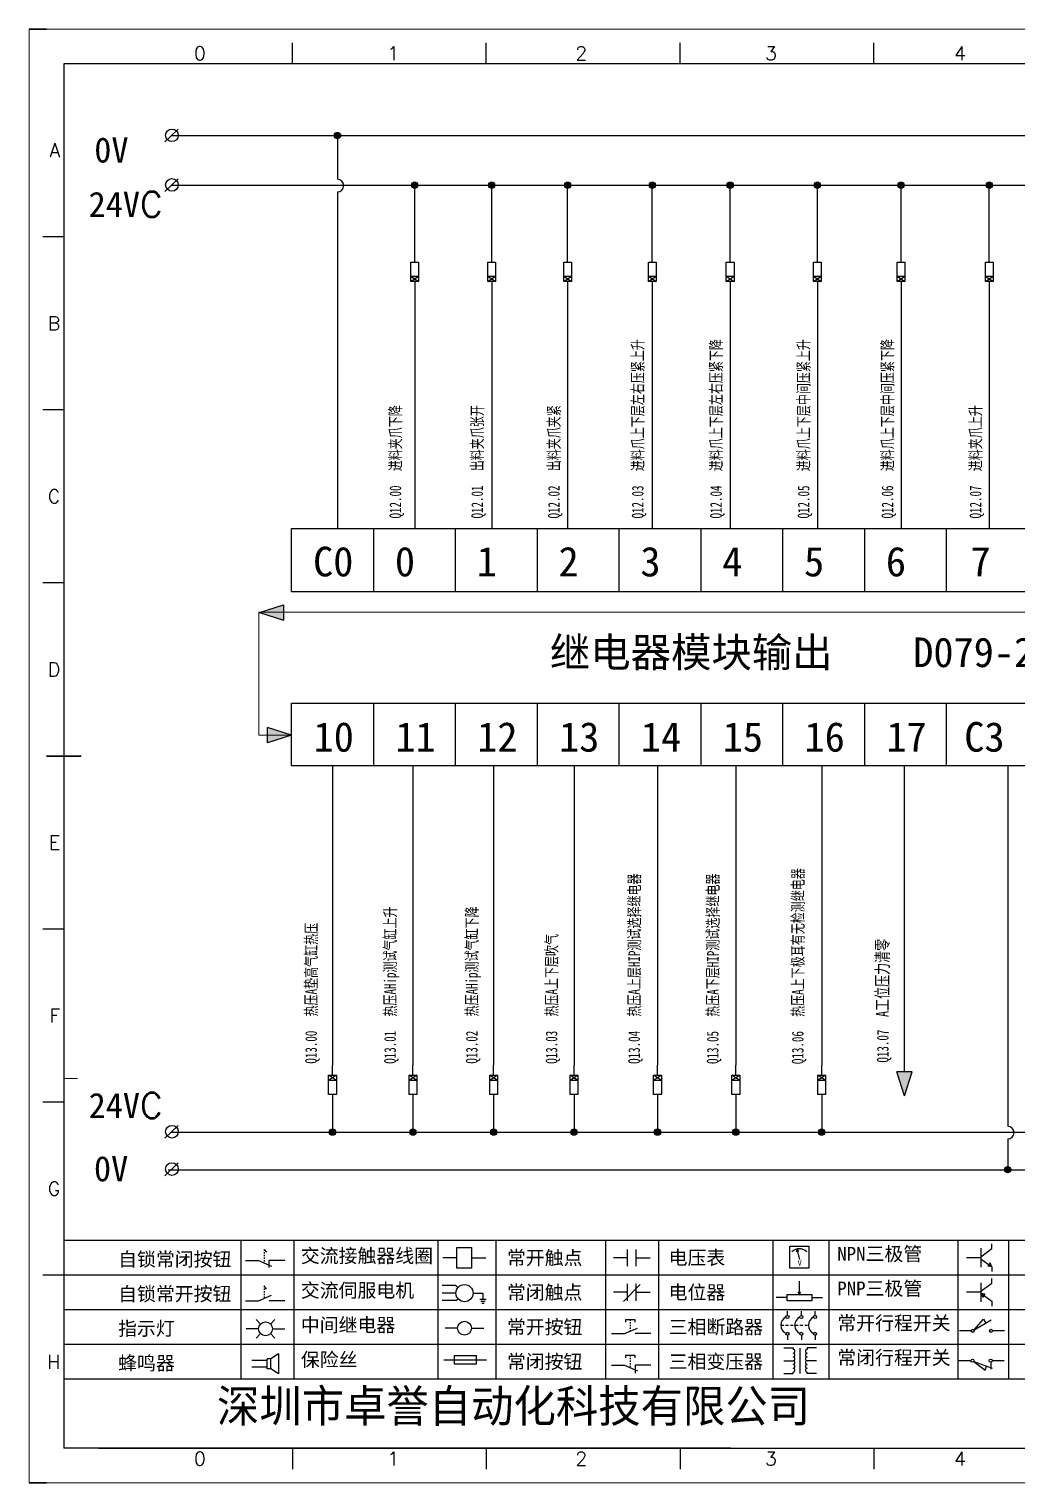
# Model space of a CAD drawing. Extents: x 38255 to 47052, y -6758 to -3353.
# Drawn here: x 39514.5 to 39671.4, y -5659.3 to -5428.3 of the extents above; entities that cross this region are included whole.
import ezdxf
from ezdxf.enums import TextEntityAlignment as Align

# ---------------------------------------------------------------- set-up
doc = ezdxf.new("R2010")
doc.units = 0
doc.header["$MEASUREMENT"] = 0
doc.layers.add('AE_BOR', color=1, linetype='Continuous')
doc.layers.add('frame', color=7, linetype='Continuous', lineweight=15)
doc.styles.add('WD', font='romans.shx', dxfattribs={"bigfont": 'gbcbig.shx'})
doc.styles.add('宋', font='', dxfattribs={"width": 0.7})
doc.styles.add('工程字', font='')
doc.styles.add('汉字', font='')
doc.styles.get('宋').set_extended_font_data('SimSun')
doc.styles.get('工程字').set_extended_font_data('SimSun')
doc.styles.get('汉字').set_extended_font_data('新宋体')

# ---------------------------------------------------------------- blocks, each defined once
blk = doc.blocks.new('*U34')
at = {"linetype": 'ByBlock'}
for p, q in [((-1909.23, -780.45), (-1909.23, -780.67)), ((-1909.23, -780.45), (-1908.92, -780.84)), ((-1909.23, -780.84), (-1909.23, -781.05)), ((-1911.92, -782.07), (-1910.06, -782.07)), ((-1910.06, -782.07), (-1908.18, -782.88)), ((-1909.23, -781.23), (-1909.23, -781.44)), ((-1909.23, -781.61), (-1909.23, -781.83)), ((-1909.23, -782), (-1909.23, -782.21)), ((-1909.23, -782.38), (-1909.23, -782.43)), ((-1908.52, -783.07), (-1908.52, -782.07)), ((-1906.25, -782.07), (-1908.52, -782.07))]:
    blk.add_line(p, q, dxfattribs=at)
blk = doc.blocks.new('*U36')
at = {"linetype": 'ByBlock'}
for p, q in [((-1908.88, -791.17), (-1909.23, -790.71)), ((-1909.23, -790.71), (-1909.23, -790.92)), ((-1909.23, -791.09), (-1909.23, -791.31)), ((-1909.23, -791.48), (-1909.23, -791.69)), ((-1911.92, -792.89), (-1910.06, -792.89)), ((-1910.06, -792.89), (-1908.18, -792.08)), ((-1909.23, -791.86), (-1909.23, -792.08)), ((-1909.23, -792.25), (-1909.23, -792.47)), ((-1906.25, -792.89), (-1908.52, -792.89))]:
    blk.add_line(p, q, dxfattribs=at)
blk = doc.blocks.new('蜂鸣器')
at = {"linetype": 'ByBlock'}
for p, q in [((-1907.17, -795.53), (-1908.25, -796.26)), ((-1907.17, -795.53), (-1907.17, -798.41)), ((-1908.8, -796.48), (-1911.01, -796.48)), ((-1908.8, -797.46), (-1911.01, -797.46)), ((-1908.25, -796.26), (-1908.8, -796.26)), ((-1908.8, -797.68), (-1908.8, -796.26)), ((-1908.25, -797.68), (-1908.8, -797.68)), ((-1908.25, -797.68), (-1908.25, -796.26)), ((-1907.17, -798.41), (-1908.25, -797.68))]:
    blk.add_line(p, q, dxfattribs=at)
blk = doc.blocks.new('指示灯')
at = {"linetype": 'ByBlock'}
for p, q in [((-1854.25, -776.92), (-1856.06, -776.92)), ((-1854.62, -775.59), (-1853.97, -776.23)), ((-1851.9, -775.59), (-1852.54, -776.23)), ((-1852.26, -776.92), (-1850.45, -776.92)), ((-1854.62, -778.25), (-1853.97, -777.61)), ((-1851.9, -778.25), (-1852.54, -777.61))]:
    blk.add_line(p, q, dxfattribs=at)
blk.add_circle((-1853.26, -776.92), 0.992, dxfattribs=at)
blk = doc.blocks.new('交流接触器线圈')
at = {"linetype": 'ByBlock'}
for p, q in [((-1880.82, -781.77), (-1882.87, -781.77)), ((-1878.72, -781.77), (-1876.67, -781.77))]:
    blk.add_line(p, q, dxfattribs=at)
blk.add_lwpolyline([(-1880.82, -780.28), (-1878.72, -780.28), (-1878.72, -783.26), (-1880.82, -783.26)], close=True, dxfattribs=at)
blk = doc.blocks.new('交流伺服电机')
at = {"linetype": 'ByBlock'}
for p, q in [((-1880.97, -785.75), (-1882.94, -785.75)), ((-1880.97, -786.85), (-1882.94, -786.85)), ((-1880.97, -785.75), (-1880.65, -786.03)), ((-1878.49, -786.85), (-1877.07, -786.85)), ((-1877.07, -786.85), (-1877.07, -787.72)), ((-1880.97, -787.94), (-1882.94, -787.94)), ((-1880.97, -787.94), (-1880.65, -787.67)), ((-1877.54, -787.72), (-1876.59, -787.72)), ((-1877.38, -788.01), (-1876.75, -788.01)), ((-1877.23, -788.29), (-1876.9, -788.29))]:
    blk.add_line(p, q, dxfattribs=at)
blk.add_circle((-1879.73, -786.85), 1.24, dxfattribs=at)
blk = doc.blocks.new('中间继电器')
at = {"linetype": 'ByBlock'}
for p, q in [((-1880.72, -791.92), (-1882.54, -791.92)), ((-1878.74, -791.92), (-1876.92, -791.92))]:
    blk.add_line(p, q, dxfattribs=at)
blk.add_circle((-1879.73, -791.92), 0.992, dxfattribs=at)
blk = doc.blocks.new('保险丝')
at = {"linetype": 'ByBlock'}
blk.add_line((-1882.72, -796.49), (-1876.55, -796.49), dxfattribs=at)
blk.add_lwpolyline([(-1881.2, -795.86), (-1878.06, -795.86), (-1878.06, -797.12), (-1881.2, -797.12)], close=True, dxfattribs=at)
blk = doc.blocks.new('常开按钮')
at = {"linetype": 'ByBlock'}
for p, q in [((-1910.06, -787.73), (-1908.18, -786.93)), ((-1909.9, -785.68), (-1908.56, -785.68)), ((-1909.9, -785.68), (-1909.9, -786.07)), ((-1909.23, -785.68), (-1909.23, -785.89)), ((-1909.23, -786.06), (-1909.23, -786.28)), ((-1909.23, -786.45), (-1909.23, -786.67)), ((-1909.23, -786.84), (-1909.23, -787.05)), ((-1909.23, -787.22), (-1909.23, -787.38)), ((-1908.56, -785.68), (-1908.56, -786.07)), ((-1911.92, -787.73), (-1910.06, -787.73)), ((-1906.25, -787.73), (-1908.52, -787.73))]:
    blk.add_line(p, q, dxfattribs=at)
blk = doc.blocks.new('常开触点')
at = {"linetype": 'ByBlock'}
for p, q in [((-1853.82, -782.99), (-1853.82, -780.56)), ((-1852.6, -782.99), (-1852.6, -780.56)), ((-1853.82, -781.77), (-1855.88, -781.77)), ((-1852.6, -781.77), (-1850.55, -781.77))]:
    blk.add_line(p, q, dxfattribs=at)
blk = doc.blocks.new('常闭触点')
at = {"linetype": 'ByBlock'}
for p, q in [((-1853.82, -786.77), (-1855.88, -786.77)), ((-1852.01, -785.66), (-1854.43, -788.1)), ((-1853.82, -787.99), (-1853.82, -785.56)), ((-1852.6, -787.99), (-1852.6, -785.56)), ((-1852.6, -786.77), (-1850.55, -786.77))]:
    blk.add_line(p, q, dxfattribs=at)
blk = doc.blocks.new('常闭按钮')
at = {"linetype": 'ByBlock'}
for p, q in [((-1854.11, -790.83), (-1852.77, -790.83)), ((-1854.11, -790.83), (-1854.11, -791.22)), ((-1853.44, -790.83), (-1853.44, -791.04)), ((-1853.44, -791.21), (-1853.44, -791.43)), ((-1853.44, -791.6), (-1853.44, -791.82)), ((-1852.77, -790.83), (-1852.77, -791.22)), ((-1856.13, -792.28), (-1854.28, -792.28)), ((-1854.28, -792.28), (-1852.4, -793.09)), ((-1853.44, -791.99), (-1853.44, -792.2)), ((-1853.44, -792.37), (-1853.44, -792.53)), ((-1850.47, -792.28), (-1852.73, -792.28)), ((-1852.73, -792.28), (-1852.73, -793.43))]:
    blk.add_line(p, q, dxfattribs=at)
blk = doc.blocks.new('电压表')
at = {"linetype": 'ByBlock'}
for p, q in [((-1814.84, -780.75), (-1814.91, -781.13)), ((-1814.6, -781.05), (-1814.91, -781.13)), ((-1814.84, -780.75), (-1814.46, -782.26)), ((-1814.84, -780.75), (-1814.6, -781.05))]:
    blk.add_line(p, q, dxfattribs=at)
blk.add_lwpolyline([(-1815.84, -780.34), (-1813.07, -780.34), (-1813.07, -783.49), (-1815.84, -783.49)], close=True, dxfattribs=at)
blk.add_arc((-1814.46, -782.26), 1.56, 46.8313, 133.1687, dxfattribs=at)
at = {"linetype": 'ByBlock', "insert": (-1814.7, -782.39), "char_height": 0.75, "width": 0.6768, "attachment_point": 1}
blk.add_mtext('V', dxfattribs=at)
blk = doc.blocks.new('电位器')
at = {"linetype": 'ByBlock'}
for p, q in [((-1814.45, -787.3), (-1814.45, -785.39)), ((-1814.45, -787.3), (-1814.62, -786.96)), ((-1814.62, -786.96), (-1814.27, -786.96)), ((-1814.45, -787.3), (-1814.27, -786.96)), ((-1816.21, -787.75), (-1817.79, -787.75)), ((-1812.68, -787.75), (-1811.1, -787.75))]:
    blk.add_line(p, q, dxfattribs=at)
blk.add_lwpolyline([(-1816.21, -787.3), (-1812.68, -787.3), (-1812.68, -788.2), (-1816.21, -788.2)], close=True, dxfattribs=at)
blk = doc.blocks.new('三相断路器')
at = {"linetype": 'ByBlock'}
for p, q in [((-1816.17, -790.33), (-1816.17, -789.7)), ((-1814.17, -790.33), (-1814.17, -789.7)), ((-1812.18, -790.33), (-1812.18, -789.7)), ((-1817.14, -791.74), (-1816.72, -791.74)), ((-1816.45, -791.74), (-1816.03, -791.74)), ((-1816.17, -793.19), (-1816.17, -793.83)), ((-1815.76, -791.74), (-1815.34, -791.74)), ((-1815.07, -791.74), (-1814.65, -791.74)), ((-1814.38, -791.74), (-1813.96, -791.74)), ((-1814.17, -793.19), (-1814.17, -793.83)), ((-1813.69, -791.74), (-1813.27, -791.74)), ((-1812.18, -793.19), (-1812.18, -793.83))]:
    blk.add_line(p, q, dxfattribs=at)
for centre in [(-1816.17, -790.55), (-1814.17, -790.55), (-1812.18, -790.55), (-1816.17, -792.98), (-1814.17, -792.98), (-1812.18, -792.98)]:
    blk.add_circle(centre, 0.219, dxfattribs=at)
for centre in [(-1815.81, -791.74), (-1813.82, -791.74), (-1811.83, -791.74)]:
    blk.add_arc(centre, 1.32, 115.5791, 244.4209, dxfattribs=at)
blk = doc.blocks.new('三相变压器')
at = {"linetype": 'ByBlock'}
for p, q in [((-1816.69, -795.03), (-1815.37, -795.03)), ((-1815.37, -795.03), (-1815.37, -795.24)), ((-1814.34, -798.7), (-1814.34, -795.04)), ((-1812, -795.03), (-1813.32, -795.03)), ((-1813.32, -795.03), (-1813.32, -795.24)), ((-1816.69, -796.87), (-1815.37, -796.87)), ((-1812, -796.87), (-1813.32, -796.87)), ((-1816.69, -798.71), (-1815.37, -798.71)), ((-1815.37, -798.71), (-1815.37, -798.5)), ((-1813.32, -798.71), (-1813.32, -798.5)), ((-1812, -798.71), (-1813.32, -798.71))]:
    blk.add_line(p, q, dxfattribs=at)
for centre, start, end in [((-1815.37, -795.51), 270, 90), ((-1815.37, -796.06), 270, 90), ((-1813.32, -795.51), 90, 270), ((-1813.32, -796.06), 90, 270), ((-1815.37, -796.6), 270, 90), ((-1815.37, -797.14), 270, 90), ((-1815.37, -797.68), 270, 90), ((-1815.37, -798.23), 270, 90), ((-1813.32, -796.6), 90, 270), ((-1813.32, -797.14), 90, 270), ((-1813.32, -797.68), 90, 270), ((-1813.32, -798.23), 90, 270)]:
    blk.add_arc(centre, 0.271, start, end, dxfattribs=at)
blk = doc.blocks.new('NPN三极管')
at = {"linetype": 'ByBlock'}
for p, q in [((-1785.73, -780.61), (-1785.73, -783.32)), ((-1785.73, -781.82), (-1784.15, -780.66)), ((-1784.15, -780.66), (-1784.15, -779.98)), ((-1785.73, -781.97), (-1787.81, -781.97)), ((-1785.73, -782.11), (-1784.15, -783.27)), ((-1784.41, -782.73), (-1784.74, -783.18)), ((-1784.15, -783.27), (-1784.74, -783.18)), ((-1784.15, -783.27), (-1784.41, -782.73)), ((-1784.15, -783.27), (-1784.15, -783.96))]:
    blk.add_line(p, q, dxfattribs=at)
blk = doc.blocks.new('PNP三极管')
at = {"linetype": 'ByBlock'}
for p, q in [((-1784.9, -785.38), (-1784.9, -788.09)), ((-1783.32, -785.43), (-1783.32, -784.75)), ((-1784.9, -786.74), (-1786.98, -786.74)), ((-1784.9, -786.59), (-1783.32, -785.43)), ((-1784.9, -786.88), (-1783.32, -788.04)), ((-1784.9, -786.88), (-1784.31, -786.97)), ((-1784.9, -786.88), (-1784.64, -787.42)), ((-1784.31, -786.97), (-1784.64, -787.42)), ((-1783.32, -788.04), (-1783.32, -788.73))]:
    blk.add_line(p, q, dxfattribs=at)
blk = doc.blocks.new('常开行程开关')
at = {"linetype": 'ByBlock'}
for p, q in [((-1785.89, -792.17), (-1784.52, -790.62)), ((-1785.89, -792.17), (-1783.43, -790.72)), ((-1784.52, -790.62), (-1784.19, -791.17)), ((-1786.29, -792.3), (-1788.01, -792.3)), ((-1781.48, -792.3), (-1783.21, -792.3))]:
    blk.add_line(p, q, dxfattribs=at)
for centre in [(-1786.07, -792.3), (-1783.42, -792.3)]:
    blk.add_circle(centre, 0.219, dxfattribs=at)
blk = doc.blocks.new('常闭行程开关')
at = {"linetype": 'ByBlock'}
for p, q in [((-1786.34, -796.62), (-1788.07, -796.62)), ((-1785.93, -796.72), (-1783.25, -797.7)), ((-1785.93, -796.72), (-1784.3, -798)), ((-1784.3, -798), (-1784.08, -797.4)), ((-1783.48, -796.84), (-1783.48, -797.85)), ((-1781.54, -796.62), (-1783.26, -796.62))]:
    blk.add_line(p, q, dxfattribs=at)
for centre in [(-1786.12, -796.62), (-1783.48, -796.62)]:
    blk.add_circle(centre, 0.219, dxfattribs=at)
blk = doc.blocks.new('电控横A4')
for p, q in [((292, -5), (5, -5)), ((5, -5), (5, -205)), ((10.03, -205), (289.53, -205)), ((130.8, -205), (190.75, -205))]:
    blk.add_line(p, q)
at = {"lineweight": 9, "ltscale": 0.1}
for p, q in [((5, -151.57), (7, -151.57)), ((101.34, -205), (130.8, -205)), ((129.44, -205), (129.44, -205)), ((129.44, -205), (129.44, -205)), ((129.44, -205), (129.44, -205)), ((129.44, -205), (129.44, -205))]:
    blk.add_line(p, q, dxfattribs=at)
at = {"linetype": 'ByBlock'}
for p, q in [((292, -175), (5, -175)), ((292, -180), (5, -180)), ((292, -185), (5, -185)), ((292, -190), (5, -190)), ((292, -195), (5, -195))]:
    blk.add_line(p, q, dxfattribs=at)
at = {"color": 0, "lineweight": -2}
for p, q in [((30.58, -175), (30.58, -195)), ((38.26, -175), (38.26, -195)), ((59.05, -175), (59.05, -195)), ((67.4, -175), (67.4, -195)), ((83.26, -175), (83.26, -195)), ((90.91, -175), (90.91, -195)), ((107.4, -175), (107.4, -195)), ((115.5, -175), (115.5, -195)), ((134.12, -175), (134.12, -195)), ((141.48, -175), (141.48, -195))]:
    blk.add_line(p, q, dxfattribs=at)
at = {"color": 0, "ltscale": 2}
blk.add_line((101.34, -205), (5, -205), dxfattribs=at)
at = {"layer": 'AE_BOR', "lineweight": 30}
for p, q in [((2.53, 0), (0, 0)), ((0, -210), (2.53, -210))]:
    blk.add_line(p, q, dxfattribs=at)
at = {"layer": 'AE_BOR', "color": 1, "lineweight": 15}
for p, q in [((0, 0), (297, 0)), ((0, -210), (0, 0)), ((297, -210), (0, -210))]:
    blk.add_line(p, q, dxfattribs=at)
at = {"layer": 'AE_BOR'}
for p, q in [((38.03, -5), (38.03, -2)), ((66.03, -5), (66.03, -2)), ((94.03, -5), (94.03, -2)), ((122.03, -5), (122.03, -2)), ((5, -30), (2, -30)), ((5, -55), (2, -55)), ((5, -80), (2, -80)), ((5, -130), (2, -130)), ((5, -155), (2, -155)), ((5, -180), (2, -180)), ((38.03, -205), (38.03, -208)), ((66.03, -205), (66.03, -208)), ((94.03, -205), (94.03, -208)), ((122.03, -205), (122.03, -208))]:
    blk.add_line(p, q, dxfattribs=at)
at = {"layer": 'AE_BOR', "color": 2, "lineweight": 30}
blk.add_line((2.5, -105), (7.5, -105), dxfattribs=at)
at = {"linetype": 'ByBlock'}
for name, p in [('*U34', (1943.19, 604.18)), ('交流接触器线圈', (1942.62, 604.27)), ('常开触点', (1940.27, 604.3)), ('电压表', (1925.71, 604.52)), ('NPN三极管', (1923.2, 604.5)), ('PNP三极管', (1922.37, 604.27)), ('*U36', (1943.19, 609.18)), ('交流伺服电机', (1942.62, 604.27)), ('常闭触点', (1940.27, 604.3)), ('电位器', (1925.71, 604.52)), ('指示灯', (1887.41, 589.18)), ('中间继电器', (1942.62, 604.27)), ('常开按钮', (1996.06, 599.3)), ('三相断路器', (1925.71, 604.52)), ('常开行程开关', (1922.37, 604.27)), ('三相变压器', (1925.71, 604.52)), ('蜂鸣器', (1943.19, 604.18)), ('保险丝', (1942.62, 604.27)), ('常闭按钮', (1940.27, 599.3)), ('常闭行程开关', (1922.37, 604.27))]:
    blk.add_blockref(name, p, dxfattribs=at)
at = {"char_height": 2, "attachment_point": 1, "style": '汉字'}
for s, insert in [('{\\fKaiTi_GB2312|b0|i0|c134|p49;自锁常闭按钮}', (12.86, -176.69)), ('{\\fKaiTi_GB2312|b0|i0|c134|p49;交流接触器线圈}', (39.25, -176.19)), ('{\\fKaiTi_GB2312|b0|i0|c134|p49;常开触点}', (69.01, -176.48)), ('{\\fKaiTi_GB2312|b0|i0|c134|p49;电压表}', (92.37, -176.47)), ('{\\fKaiTi_GB2312|b0|i0|c134|p49;NPN三极管}', (116.73, -175.91)), ('{\\fKaiTi_GB2312|b0|i0|c134|p49;自锁常开按钮}', (12.86, -181.69)), ('{\\fKaiTi_GB2312|b0|i0|c134|p49;交流伺服电机}', (39.25, -181.19)), ('{\\fKaiTi_GB2312|b0|i0|c134|p49;常闭触点}', (69.01, -181.48)), ('{\\fKaiTi_GB2312|b0|i0|c134|p49;电位器}', (92.37, -181.47)), ('{\\fKaiTi_GB2312|b0|i0|c134|p49;PNP三极管}', (116.73, -180.91)), ('{\\fKaiTi_GB2312|b0|i0|c134|p49;指示灯}', (12.86, -186.69)), ('{\\fKaiTi_GB2312|b0|i0|c134|p49;中间继电器}', (39.25, -186.19)), ('{\\fKaiTi_GB2312|b0|i0|c134|p49;常开按钮}', (69.01, -186.48)), ('{\\fKaiTi_GB2312|b0|i0|c134|p49;三相断路器}', (92.37, -186.47)), ('{\\fKaiTi_GB2312|b0|i0|c134|p49;常开行程开关}', (116.73, -185.91)), ('{\\fKaiTi_GB2312|b0|i0|c134|p49;保险丝}', (39.25, -191.19)), ('{\\fKaiTi_GB2312|b0|i0|c134|p49;常闭行程开关}', (116.73, -190.91)), ('{\\fKaiTi_GB2312|b0|i0|c134|p49;蜂鸣器}', (12.86, -191.69)), ('{\\fKaiTi_GB2312|b0|i0|c134|p49;常闭按钮}', (69.01, -191.48)), ('{\\fKaiTi_GB2312|b0|i0|c134|p49;三相变压器}', (92.37, -191.47))]:
    blk.add_mtext(s, dxfattribs=dict(at, insert=insert))
at = {"color": 0, "lineweight": -2, "insert": (27.14, -196.53), "char_height": 4.7064, "width": 96.1138, "attachment_point": 1}
blk.add_mtext('深圳市卓誉自动化科技有限公司', dxfattribs=at)
at = {"layer": 'AE_BOR', "style": 'WD'}
for s, p in [('0', (24.67, -4.5)), ('1', (52.6, -4.5)), ('2', (79.75, -4.5)), ('3', (107.15, -4.5)), ('4', (134.45, -4.5)), ('0', (24.67, -207.5)), ('1', (52.6, -207.5)), ('2', (79.75, -207.5)), ('3', (107.15, -207.5)), ('4', (134.45, -207.5))]:
    blk.add_text(s, height=2, dxfattribs=at).set_placement(p, align=Align.CENTER)
for s, p in [('A', (4.5, -17.5)), ('B', (4.5, -42.5)), ('C', (4.5, -67.5)), ('D', (4.5, -92.5)), ('E', (4.5, -117.5)), ('F', (4.5, -142.5)), ('G', (4.5, -167.5)), ('H', (4.5, -192.5))]:
    blk.add_text(s, height=2, dxfattribs=at).set_placement(p, align=Align.MIDDLE_RIGHT)
blk = doc.blocks.new('电磁阀线圈')
at = {"linetype": 'ByBlock'}
for p, q in [((-1854.61, -796.54), (-1856.17, -796.54)), ((-1854.61, -795.92), (-1853.75, -797.16)), ((-1853.75, -795.92), (-1854.61, -797.16)), ((-1853.75, -795.92), (-1853.75, -797.16)), ((-1851.53, -796.54), (-1849.97, -796.54))]:
    blk.add_line(p, q, dxfattribs=at)
blk.add_lwpolyline([(-1854.61, -795.92), (-1851.53, -795.92), (-1851.53, -797.16), (-1854.61, -797.16)], close=True, dxfattribs=at)

msp = doc.modelspace()

# ---------------------------------------------------------------- hatches: boundary and pattern name
at = {"lineweight": -2}
h = msp.add_hatch(color=0, dxfattribs=at)
edge = h.paths.add_edge_path()
edge.add_arc((39563.478, -5445.197), 0.5, 0, 360)
h = msp.add_hatch(color=0, dxfattribs=at)
edge = h.paths.add_edge_path()
edge.add_arc((39575.759, -5453.085), 0.5, 0, 360)
h = msp.add_hatch(color=0, dxfattribs=at)
edge = h.paths.add_edge_path()
edge.add_arc((39587.984, -5453.085), 0.5, 0, 360)
h = msp.add_hatch(color=0, dxfattribs=at)
edge = h.paths.add_edge_path()
edge.add_arc((39600.045, -5453.085), 0.5, 0, 360)
h = msp.add_hatch(color=0, dxfattribs=at)
edge = h.paths.add_edge_path()
edge.add_arc((39613.492, -5453.085), 0.5, 0, 360)
h = msp.add_hatch(color=0, dxfattribs=at)
edge = h.paths.add_edge_path()
edge.add_arc((39625.88, -5453.085), 0.5, 0, 360)
h = msp.add_hatch(color=0, dxfattribs=at)
edge = h.paths.add_edge_path()
edge.add_arc((39639.734, -5453.085), 0.5, 0, 360)
h = msp.add_hatch(color=0, dxfattribs=at)
edge = h.paths.add_edge_path()
edge.add_arc((39653.018, -5453.085), 0.5, 0, 360)
h = msp.add_hatch(color=0, dxfattribs=at)
edge = h.paths.add_edge_path()
edge.add_arc((39667.035, -5453.085), 0.5, 0, 360)
for points in [[(39551.071, -5520.969), (39554.892, -5522.194), (39554.892, -5519.745)], [(39552.375, -5541.7), (39552.375, -5539.252), (39556.196, -5540.476)], [(39652.326, -5593.966), (39653.55, -5597.786), (39654.775, -5593.966)]]:
    msp.add_hatch(color=256).paths.add_polyline_path(points)
h = msp.add_hatch(color=0, dxfattribs=at)
edge = h.paths.add_edge_path()
edge.add_arc((39562.696, -5603.545), 0.5, 0, 360)
h = msp.add_hatch(color=0, dxfattribs=at)
edge = h.paths.add_edge_path()
edge.add_arc((39575.472, -5603.545), 0.5, 0, 360)
h = msp.add_hatch(color=0, dxfattribs=at)
edge = h.paths.add_edge_path()
edge.add_arc((39588.287, -5603.545), 0.5, 0, 360)
h = msp.add_hatch(color=0, dxfattribs=at)
edge = h.paths.add_edge_path()
edge.add_arc((39601.063, -5603.545), 0.5, 0, 360)
h = msp.add_hatch(color=0, dxfattribs=at)
edge = h.paths.add_edge_path()
edge.add_arc((39614.335, -5603.545), 0.5, 0, 360)
h = msp.add_hatch(color=0, dxfattribs=at)
edge = h.paths.add_edge_path()
edge.add_arc((39626.78, -5603.545), 0.5, 0, 360)
h = msp.add_hatch(color=0, dxfattribs=at)
edge = h.paths.add_edge_path()
edge.add_arc((39640.424, -5603.545), 0.5, 0, 360)
h = msp.add_hatch(color=0, dxfattribs=at)
edge = h.paths.add_edge_path()
edge.add_arc((39669.961, -5609.5), 0.5, 0, 360)

# ---------------------------------------------------------------- linework, layer by layer
at = {"color": 0, "lineweight": -2}
for p, q in [((39536.061, -5446.215), (39538.188, -5444.198)), ((39537.085, -5445.208), (39813.585, -5445.208)), ((39563.48, -5445.208), (39563.48, -5452.156)), ((39536.061, -5454.087), (39538.188, -5452.07)), ((39537.085, -5453.08), (39734.673, -5453.08)), ((39575.759, -5465.255), (39575.759, -5453.085)), ((39587.984, -5465.255), (39587.984, -5453.085)), ((39600.045, -5465.255), (39600.045, -5453.085)), ((39613.492, -5465.255), (39613.492, -5453.085)), ((39625.88, -5465.255), (39625.88, -5453.085)), ((39639.734, -5465.255), (39639.734, -5453.085)), ((39653.018, -5465.255), (39653.018, -5453.085)), ((39667.035, -5465.255), (39667.035, -5453.085)), ((39563.48, -5454.156), (39563.48, -5507.662)), ((39575.759, -5469.961), (39575.759, -5507.662)), ((39587.984, -5469.961), (39587.984, -5507.662)), ((39600.045, -5469.961), (39600.045, -5507.662)), ((39613.492, -5469.961), (39613.492, -5507.662)), ((39625.88, -5469.961), (39625.88, -5507.662)), ((39639.734, -5469.961), (39639.734, -5507.662)), ((39653.018, -5469.961), (39653.018, -5507.662)), ((39667.035, -5469.961), (39667.035, -5507.662)), ((39569.196, -5507.662), (39569.196, -5517.662)), ((39582.196, -5507.662), (39582.196, -5517.662)), ((39595.196, -5507.662), (39595.196, -5517.662)), ((39608.196, -5507.662), (39608.196, -5517.662)), ((39621.196, -5507.662), (39621.196, -5517.662)), ((39634.196, -5507.662), (39634.196, -5517.662)), ((39647.196, -5507.662), (39647.196, -5517.662)), ((39660.196, -5507.662), (39660.196, -5517.662)), ((39556.196, -5517.662), (39777.196, -5517.662)), ((39556.196, -5535.366), (39777.196, -5535.366)), ((39569.196, -5535.366), (39569.196, -5545.366)), ((39582.196, -5535.366), (39582.196, -5545.366)), ((39595.196, -5535.366), (39595.196, -5545.366)), ((39608.196, -5535.366), (39608.196, -5545.366)), ((39621.196, -5535.366), (39621.196, -5545.366)), ((39634.196, -5535.366), (39634.196, -5545.366)), ((39647.196, -5535.366), (39647.196, -5545.366)), ((39660.196, -5535.366), (39660.196, -5545.366)), ((39562.696, -5545.366), (39562.696, -5592.911)), ((39575.472, -5545.366), (39575.472, -5592.911)), ((39588.287, -5545.366), (39588.287, -5592.911)), ((39601.063, -5545.366), (39601.063, -5592.911)), ((39614.335, -5545.366), (39614.335, -5592.911)), ((39626.78, -5545.366), (39626.78, -5592.911)), ((39640.424, -5545.366), (39640.424, -5592.911)), ((39653.55, -5593.875), (39653.55, -5545.366)), ((39669.977, -5545.366), (39669.977, -5602.622)), ((39562.696, -5599.107), (39562.696, -5603.545)), ((39575.472, -5599.107), (39575.472, -5603.545)), ((39588.287, -5599.107), (39588.287, -5603.545)), ((39601.063, -5599.107), (39601.063, -5603.545)), ((39614.335, -5599.107), (39614.335, -5603.545)), ((39626.78, -5599.107), (39626.78, -5603.545)), ((39640.424, -5599.107), (39640.424, -5603.545)), ((39536.061, -5604.532), (39538.188, -5602.514)), ((39537.108, -5603.545), (39813.849, -5603.545)), ((39669.977, -5604.622), (39669.977, -5609.517)), ((39536.061, -5610.469), (39538.188, -5608.451)), ((39536.568, -5609.517), (39814.034, -5609.517))]:
    msp.add_line(p, q, dxfattribs=at)
for p, q in [((39551.071, -5520.969), (39554.892, -5519.745)), ((39554.892, -5519.745), (39554.892, -5522.194)), ((39551.071, -5520.969), (39554.892, -5522.194)), ((39556.196, -5540.476), (39552.375, -5539.252)), ((39552.375, -5541.7), (39552.375, -5539.252)), ((39556.196, -5540.476), (39552.375, -5541.7)), ((39653.55, -5597.786), (39652.326, -5593.966)), ((39654.775, -5593.966), (39652.326, -5593.966)), ((39653.55, -5597.786), (39654.775, -5593.966))]:
    msp.add_line(p, q)
for points in [[(39556.196, -5517.662), (39556.196, -5507.662), (39777.196, -5507.662), (39777.196, -5517.662)], [(39777.196, -5535.366), (39777.196, -5545.366), (39556.196, -5545.366), (39556.196, -5535.366)]]:
    msp.add_lwpolyline(points, dxfattribs=at)
for centre, radius in [((39537.188, -5445.165), 1), ((39563.478, -5445.197), 0.5), ((39537.188, -5453.038), 1), ((39575.759, -5453.085), 0.5), ((39587.984, -5453.085), 0.5), ((39600.045, -5453.085), 0.5), ((39613.492, -5453.085), 0.5), ((39625.88, -5453.085), 0.5), ((39639.734, -5453.085), 0.5), ((39653.018, -5453.085), 0.5), ((39667.035, -5453.085), 0.5), ((39537.188, -5603.482), 1), ((39562.696, -5603.545), 0.5), ((39575.472, -5603.545), 0.5), ((39588.287, -5603.545), 0.5), ((39601.063, -5603.545), 0.5), ((39614.335, -5603.545), 0.5), ((39626.78, -5603.545), 0.5), ((39640.424, -5603.545), 0.5), ((39537.188, -5609.419), 1), ((39669.961, -5609.5), 0.5)]:
    msp.add_circle(centre, radius, dxfattribs=at)
for centre in [(39563.48, -5453.156), (39669.977, -5603.622)]:
    msp.add_arc(centre, 1, 270, 90, dxfattribs=at)
at = {"layer": 'frame', "lineweight": 0}
for p, q in [((39551.008, -5520.93), (39551.008, -5540.476)), ((39786.058, -5520.93), (39551.008, -5520.93)), ((39551.008, -5540.476), (39556.196, -5540.476))]:
    msp.add_line(p, q, dxfattribs=at)

# ---------------------------------------------------------------- block references
at = {"xscale": 1.1, "yscale": 1.1, "zscale": 1.1}
msp.add_blockref('电控横A4', (39514.488, -5428.284), dxfattribs=at)
at = {"linetype": 'ByBlock'}
for p, rotation in [((38779.221, -3613.791), 89.99999999999999), ((38791.445, -3613.791), 89.99999999999999), ((38803.506, -3613.791), 89.99999999999999), ((38816.953, -3613.791), 89.99999999999999), ((38829.341, -3613.791), 89.99999999999999), ((38843.195, -3613.791), 89.99999999999999), ((38856.479, -3613.791), 89.99999999999999), ((38870.496, -3613.791), 89.99999999999999), ((40359.235, -7449.081), 269.9999999999999), ((40372.01, -7449.081), 269.9999999999999), ((40384.826, -7449.081), 269.9999999999999), ((40397.602, -7449.081), 269.9999999999999), ((40410.874, -7449.081), 269.9999999999999), ((40423.319, -7449.081), 269.9999999999999), ((40436.963, -7449.081), 269.9999999999999)]:
    msp.add_blockref('电磁阀线圈', p, dxfattribs=dict(at, rotation=rotation))

# ---------------------------------------------------------------- texts
at = {"color": 0, "lineweight": -2, "attachment_point": 1}
for s, insert, char_height, width in [('0V', (39524.847, -5445.488), 4, 14.27309), ('24V{\\Ftxt.shx|c1;C}', (39523.946, -5454.133), 4, 14.27309), ('C0', (39559.609, -5510.537), 4.7064, 7.20347), ('0', (39572.609, -5510.537), 4.706, 7.20347), ('1', (39585.609, -5510.537), 4.706, 7.20347), ('2', (39598.609, -5510.537), 4.706, 7.20347), ('3', (39611.609, -5510.537), 4.706, 7.20347), ('4', (39624.609, -5510.537), 4.706, 7.20347), ('5', (39637.609, -5510.537), 4.706, 7.20347), ('6', (39650.609, -5510.537), 4.706, 7.20347), ('7', (39664.052, -5510.537), 4.706, 7.20347), ('10', (39559.686, -5538.392), 4.7064, 7.20347), ('11', (39572.686, -5538.392), 4.7064, 7.20347), ('12', (39585.686, -5538.392), 4.7064, 7.20347), ('13', (39598.686, -5538.392), 4.7064, 7.20347), ('14', (39611.686, -5538.392), 4.7064, 7.20347), ('15', (39624.686, -5538.392), 4.7064, 7.20347), ('16', (39637.686, -5538.392), 4.7064, 7.20347), ('17', (39650.686, -5538.392), 4.7064, 7.20347), ('C3', (39663.065, -5538.392), 4.7064, 7.20347), ('24V{\\Ftxt.shx|c1;C}', (39523.946, -5597.312), 4, 14.27309), ('0V', (39524.797, -5607.351), 4, 14.27309)]:
    msp.add_mtext(s, dxfattribs=dict(at, insert=insert, char_height=char_height, width=width))
at = {"color": 0, "lineweight": -2, "char_height": 2, "width": 71.79445, "style": '宋'}
for s, insert, attachment_point, rotation in [('\\pxi-0.125,sm1,ql,t3.625;{\\f宋体|b0|i0|c134|p2;\\H0.916667x;\\C256;Q12.03^I进料爪上下层左右压紧上升^I\\P\\pi0,t3.625;\\P\\H1x;^I}', (39610.263, -5505.791), 1, 90), ('\\pxi-0.125,sm1,ql,t3.625;{\\f宋体|b0|i0|c134|p2;\\H0.916667x;\\C256;Q12.04^I进料爪上下层左右压紧下降^I\\P\\pi0,t3.625;\\H1x;^I\\P^I}', (39622.701, -5505.791), 1, 90), ('\\pxi-0.125,sm1,ql,t3.625;{\\f宋体|b0|i0|c134|p2;\\H0.916667x;\\C256;Q12.05^I进料爪上下层中间压紧上升^I\\P\\pi0,t3.625;\\H1x;^I\\P^I}', (39636.618, -5505.791), 1, 90), ('\\pxi-0.125,sm1,ql,t3.625;{\\f宋体|b0|i0|c134|p2;\\H0.916667x;\\C256;Q12.06^I进料爪上下层中间压紧下降^I', (39649.936, -5505.791), 1, 90), ('\\pxi-0.125,sm1,ql,t3.625;{\\f宋体|b0|i0|c134|p2;\\H0.916667x;\\C256;Q12.00^I进料夹爪下降^I\\P\\pi0,t3.625;\\H1x;^I\\P^I}', (39571.763, -5505.791), 1, 90), ('\\pxi-0.125,sm1,ql,t3.625;{\\f宋体|b0|i0|c134|p2;\\H0.916667x;\\C256;Q12.01^I出料夹爪张开^I\\P\\pi0,t3.625;\\P\\H1x;^I}', (39584.758, -5505.791), 1, 90), ('\\pxi-0.125,sm1,ql,t3.625;{\\f宋体|b0|i0|c134|p2;\\H0.916667x;\\C256;Q12.02^I出料夹爪夹紧^I\\P\\pi0,t3.625;\\H1x;^I\\P^I}', (39596.945, -5505.791), 1, 90), ('\\pxi-0.125,sm1,ql,t3.625;{\\f宋体|b0|i0|c134|p2;\\H0.916667x;\\C256;Q12.07^I进料夹爪上升^I\\P\\pi0,t3.625;\\H1x;^I\\P^I}', (39663.931, -5505.791), 1, 90), ('\\pxi-0.125,sm1,ql,t3.625;{\\f宋体|b0|i0|c134|p2;\\H0.916667x;\\C256;Q13.06^I热压A上下极耳有无检测继电器^I', (39637.977, -5592.483), 7, 89.92894), ('\\pxi-0.125,sm1,ql,t3.625;{\\f宋体|b0|i0|c134|p2;\\H0.916667x;\\C256;Q13.04^I热压A上层HIP测试选择继电器^I', (39611.987, -5592.451), 7, 89.92894), ('\\pxi-0.125,sm1,ql,t3.625;{\\f宋体|b0|i0|c134|p2;\\H0.916667x;\\C256;Q13.05^I热压A下层HIP测试选择继电器^I', (39624.467, -5592.466), 7, 89.92894), ('\\pxi-0.125,sm1,ql,t3.625;{\\f宋体|b0|i0|c134|p2;\\H0.916667x;\\C256;Q13.01^I热压AHip测试气缸上升^I', (39573.272, -5592.434), 7, 89.92894), ('\\pxi-0.125,sm1,ql,t3.625;{\\f宋体|b0|i0|c134|p2;\\H0.916667x;\\C256;\\H1x;Q13.02^I热压AHip测试气缸下降^I', (39586.254, -5592.419), 7, 89.92894), ('\\pxi-0.125,sm1,ql,t3.625;{\\f宋体|b0|i0|c134|p2;\\H0.916667x;\\C256;Q13.00^I热压A垫高气缸热压^I', (39560.663, -5592.419), 7, 89.92894), ('\\pxi-0.125,sm1,ql,t3.625;{\\f宋体|b0|i0|c134|p2;\\H0.916667x;\\C256;Q13.03^I热压A上下层吹气^I', (39598.863, -5592.434), 7, 89.92894), ('\\pxsm1,ql,t3.625,21.6875;{\\f宋体|b0|i0|c134|p2;\\H0.916667x;\\C256;Q13.07^I\\H1.090909x;A工位压力清零\\H0.916667x;^I}', (39651.487, -5592.5), 7, 89.92894)]:
    msp.add_mtext(s, dxfattribs=dict(at, insert=insert, attachment_point=attachment_point, rotation=rotation))
at = {"color": 0, "lineweight": -2, "insert": (39597.215, -5524.952), "char_height": 4.70644, "width": 155.72553, "attachment_point": 1, "style": '工程字'}
msp.add_mtext('继电器模块输出    D079-2   按箭头方向依次接线', dxfattribs=at)

doc.saveas('drawing.dxf')
